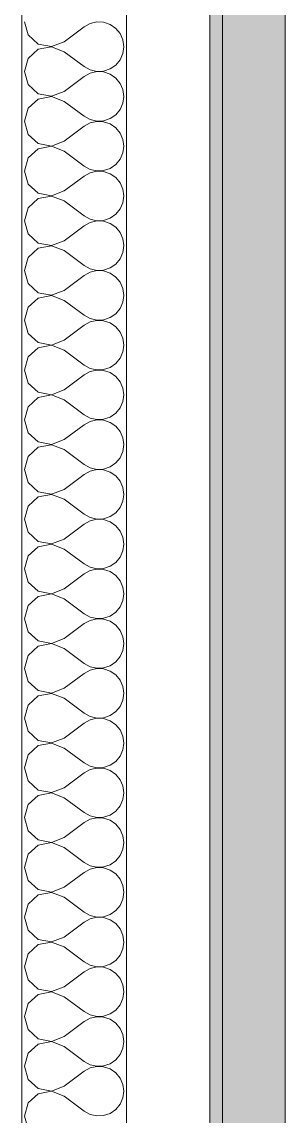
# Model space of a CAD drawing. Header units: millimetres. Extents: x -48147 to 1436659, y -488302 to 18123.
# Drawn here: x 1423891.4 to 1423960.1, y -467851.6 to -467566 of the extents above; entities that cross this region are included whole.
import ezdxf

# ---------------------------------------------------------------- set-up
doc = ezdxf.new("R2010")
doc.units = ezdxf.units.MM
doc.header["$MEASUREMENT"] = 0
doc.linetypes.add('Wipeout_Contour', pattern=[1000, 0, -1000])
doc.layers.add('New_A-25-M_Wall_Int', color=7, linetype='Continuous')
doc.layers.add('New_A-25-M_Wall_Int_Pen_No__1', color=7, linetype='Continuous', lineweight=13)
doc.layers.add('New_A-25-M_Wall_Int_Pen_No__107', color=7, linetype='Continuous', lineweight=15, true_color=0xa6a6a6)

# ---------------------------------------------------------------- blocks, each defined once
blk = doc.blocks.new('*X34', base_point=(1424163.9, -483032.8))
at = {"layer": 'New_A-25-M_Wall_Int_Pen_No__107', "linetype": 'Continuous'}
for p, q in [((1423892.04, -467566.02), (1423893.01, -467569.43)), ((1423902.43, -467571.21), (1423907.62, -467567.32)), ((1423909.19, -467566.45), (1423907.62, -467567.32)), ((1423910.93, -467566.04), (1423909.19, -467566.45)), ((1423912.72, -467566.13), (1423910.93, -467566.04)), ((1423914.42, -467566.7), (1423912.72, -467566.13)), ((1423915.89, -467567.72), (1423914.42, -467566.7)), ((1423917.04, -467569.1), (1423915.89, -467567.72)), ((1423893.01, -467569.43), (1423895.63, -467571.82)), ((1423917.76, -467570.73), (1423917.04, -467569.1)), ((1423918.01, -467572.51), (1423917.76, -467570.73)), ((1423895.63, -467573.19), (1423893.01, -467575.59)), ((1423895.63, -467571.82), (1423899.12, -467572.48)), ((1423899.12, -467572.53), (1423895.63, -467573.19)), ((1423899.12, -467572.48), (1423902.43, -467571.21)), ((1423902.43, -467573.81), (1423899.12, -467572.53)), ((1423917.76, -467574.28), (1423918.01, -467572.51)), ((1423893.01, -467575.59), (1423892.04, -467579)), ((1423902.43, -467573.81), (1423907.62, -467577.7)), ((1423915.89, -467577.3), (1423917.04, -467575.92)), ((1423917.04, -467575.92), (1423917.76, -467574.28)), ((1423892.04, -467579), (1423893.01, -467582.41)), ((1423907.62, -467577.7), (1423909.19, -467578.57)), ((1423909.19, -467579.43), (1423907.62, -467580.3)), ((1423909.19, -467578.57), (1423910.93, -467578.97)), ((1423910.93, -467579.02), (1423909.19, -467579.43)), ((1423910.93, -467578.97), (1423912.72, -467578.89)), ((1423912.72, -467579.11), (1423910.93, -467579.02)), ((1423912.72, -467578.89), (1423914.42, -467578.31)), ((1423914.42, -467579.68), (1423912.72, -467579.11)), ((1423914.42, -467578.31), (1423915.89, -467577.3)), ((1423902.43, -467584.19), (1423907.62, -467580.3)), ((1423915.89, -467580.7), (1423914.42, -467579.68)), ((1423917.04, -467582.08), (1423915.89, -467580.7)), ((1423917.76, -467583.72), (1423917.04, -467582.08)), ((1423893.01, -467582.41), (1423895.63, -467584.8)), ((1423895.63, -467584.8), (1423899.12, -467585.46)), ((1423899.12, -467585.46), (1423902.43, -467584.19)), ((1423918.01, -467585.49), (1423917.76, -467583.72)), ((1423895.63, -467586.17), (1423893.01, -467588.57)), ((1423899.12, -467585.52), (1423895.63, -467586.17)), ((1423902.43, -467586.79), (1423899.12, -467585.52)), ((1423902.43, -467586.79), (1423907.62, -467590.68)), ((1423917.04, -467588.9), (1423917.76, -467587.26)), ((1423917.76, -467587.26), (1423918.01, -467585.49)), ((1423893.01, -467588.57), (1423892.04, -467591.98)), ((1423907.62, -467590.68), (1423909.19, -467591.55)), ((1423914.42, -467591.29), (1423915.89, -467590.28)), ((1423915.89, -467590.28), (1423917.04, -467588.9)), ((1423892.04, -467591.98), (1423893.01, -467595.39)), ((1423902.43, -467597.17), (1423907.62, -467593.28)), ((1423909.19, -467592.41), (1423907.62, -467593.28)), ((1423909.19, -467591.55), (1423910.93, -467591.95)), ((1423910.93, -467592.01), (1423909.19, -467592.41)), ((1423910.93, -467591.95), (1423912.72, -467591.87)), ((1423912.72, -467592.09), (1423910.93, -467592.01)), ((1423912.72, -467591.87), (1423914.42, -467591.29)), ((1423914.42, -467592.67), (1423912.72, -467592.09)), ((1423915.89, -467593.68), (1423914.42, -467592.67)), ((1423917.04, -467595.06), (1423915.89, -467593.68)), ((1423893.01, -467595.39), (1423895.63, -467597.79)), ((1423917.76, -467596.7), (1423917.04, -467595.06)), ((1423895.63, -467599.16), (1423893.01, -467601.55)), ((1423895.63, -467597.79), (1423899.12, -467598.44)), ((1423899.12, -467598.5), (1423895.63, -467599.16)), ((1423899.12, -467598.44), (1423902.43, -467597.17)), ((1423902.43, -467599.77), (1423899.12, -467598.5)), ((1423918.01, -467598.47), (1423917.76, -467596.7)), ((1423917.76, -467600.24), (1423918.01, -467598.47)), ((1423893.01, -467601.55), (1423892.04, -467604.96)), ((1423902.43, -467599.77), (1423907.62, -467603.66)), ((1423915.89, -467603.26), (1423917.04, -467601.88)), ((1423917.04, -467601.88), (1423917.76, -467600.24)), ((1423892.04, -467604.96), (1423893.01, -467608.37)), ((1423907.62, -467603.66), (1423909.19, -467604.53)), ((1423909.19, -467604.53), (1423910.93, -467604.94)), ((1423910.93, -467604.99), (1423909.19, -467605.39)), ((1423910.93, -467604.94), (1423912.72, -467604.85)), ((1423912.72, -467605.07), (1423910.93, -467604.99)), ((1423912.72, -467604.85), (1423914.42, -467604.28)), ((1423914.42, -467605.65), (1423912.72, -467605.07)), ((1423914.42, -467604.28), (1423915.89, -467603.26)), ((1423902.43, -467610.15), (1423907.62, -467606.26)), ((1423909.19, -467605.39), (1423907.62, -467606.26)), ((1423915.89, -467606.66), (1423914.42, -467605.65)), ((1423917.04, -467608.04), (1423915.89, -467606.66)), ((1423917.76, -467609.68), (1423917.04, -467608.04)), ((1423893.01, -467608.37), (1423895.63, -467610.77)), ((1423895.63, -467610.77), (1423899.12, -467611.43)), ((1423899.12, -467611.43), (1423902.43, -467610.15)), ((1423918.01, -467611.45), (1423917.76, -467609.68)), ((1423895.63, -467612.14), (1423893.01, -467614.53)), ((1423899.12, -467611.48), (1423895.63, -467612.14)), ((1423902.43, -467612.75), (1423899.12, -467611.48)), ((1423902.43, -467612.75), (1423907.62, -467616.65)), ((1423917.04, -467614.86), (1423917.76, -467613.23)), ((1423917.76, -467613.23), (1423918.01, -467611.45)), ((1423893.01, -467614.53), (1423892.04, -467617.94)), ((1423914.42, -467617.26), (1423915.89, -467616.24)), ((1423915.89, -467616.24), (1423917.04, -467614.86)), ((1423892.04, -467617.94), (1423893.01, -467621.36)), ((1423902.43, -467623.14), (1423907.62, -467619.24)), ((1423907.62, -467616.65), (1423909.19, -467617.51)), ((1423909.19, -467618.37), (1423907.62, -467619.24)), ((1423909.19, -467617.51), (1423910.93, -467617.92)), ((1423910.93, -467617.97), (1423909.19, -467618.37)), ((1423910.93, -467617.92), (1423912.72, -467617.83)), ((1423912.72, -467618.06), (1423910.93, -467617.97)), ((1423912.72, -467617.83), (1423914.42, -467617.26)), ((1423914.42, -467618.63), (1423912.72, -467618.06)), ((1423915.89, -467619.64), (1423914.42, -467618.63)), ((1423893.01, -467621.36), (1423895.63, -467623.75)), ((1423917.04, -467621.02), (1423915.89, -467619.64)), ((1423917.76, -467622.66), (1423917.04, -467621.02)), ((1423895.63, -467625.12), (1423893.01, -467627.51)), ((1423895.63, -467623.75), (1423899.12, -467624.41)), ((1423899.12, -467624.46), (1423895.63, -467625.12)), ((1423899.12, -467624.41), (1423902.43, -467623.14)), ((1423902.43, -467625.73), (1423899.12, -467624.46)), ((1423918.01, -467624.43), (1423917.76, -467622.66)), ((1423917.76, -467626.21), (1423918.01, -467624.43)), ((1423893.01, -467627.51), (1423892.04, -467630.92)), ((1423902.43, -467625.73), (1423907.62, -467629.63)), ((1423915.89, -467629.23), (1423917.04, -467627.85)), ((1423917.04, -467627.85), (1423917.76, -467626.21)), ((1423907.62, -467629.63), (1423909.19, -467630.49)), ((1423909.19, -467630.49), (1423910.93, -467630.9)), ((1423910.93, -467630.9), (1423912.72, -467630.81)), ((1423912.72, -467630.81), (1423914.42, -467630.24)), ((1423914.42, -467630.24), (1423915.89, -467629.23)), ((1423892.04, -467630.92), (1423893.01, -467634.34)), ((1423902.43, -467636.12), (1423907.62, -467632.22)), ((1423909.19, -467631.36), (1423907.62, -467632.22)), ((1423910.93, -467630.95), (1423909.19, -467631.36)), ((1423912.72, -467631.04), (1423910.93, -467630.95)), ((1423914.42, -467631.61), (1423912.72, -467631.04)), ((1423915.89, -467632.62), (1423914.42, -467631.61)), ((1423917.04, -467634), (1423915.89, -467632.62)), ((1423893.01, -467634.34), (1423895.63, -467636.73)), ((1423899.12, -467637.39), (1423902.43, -467636.12)), ((1423917.76, -467635.64), (1423917.04, -467634)), ((1423918.01, -467637.42), (1423917.76, -467635.64)), ((1423895.63, -467638.1), (1423893.01, -467640.49)), ((1423895.63, -467636.73), (1423899.12, -467637.39)), ((1423899.12, -467637.44), (1423895.63, -467638.1)), ((1423902.43, -467638.71), (1423899.12, -467637.44)), ((1423902.43, -467638.71), (1423907.62, -467642.61)), ((1423917.04, -467640.83), (1423917.76, -467639.19)), ((1423917.76, -467639.19), (1423918.01, -467637.42)), ((1423893.01, -467640.49), (1423892.04, -467643.91)), ((1423914.42, -467643.22), (1423915.89, -467642.21)), ((1423915.89, -467642.21), (1423917.04, -467640.83)), ((1423892.04, -467643.91), (1423893.01, -467647.32)), ((1423907.62, -467642.61), (1423909.19, -467643.47)), ((1423909.19, -467644.34), (1423907.62, -467645.2)), ((1423909.19, -467643.47), (1423910.93, -467643.88)), ((1423910.93, -467643.93), (1423909.19, -467644.34)), ((1423910.93, -467643.88), (1423912.72, -467643.79)), ((1423912.72, -467644.02), (1423910.93, -467643.93)), ((1423912.72, -467643.79), (1423914.42, -467643.22)), ((1423914.42, -467644.59), (1423912.72, -467644.02)), ((1423915.89, -467645.61), (1423914.42, -467644.59)), ((1423893.01, -467647.32), (1423895.63, -467649.71)), ((1423902.43, -467649.1), (1423907.62, -467645.2)), ((1423917.04, -467646.98), (1423915.89, -467645.61)), ((1423917.76, -467648.62), (1423917.04, -467646.98)), ((1423895.63, -467649.71), (1423899.12, -467650.37)), ((1423899.12, -467650.42), (1423895.63, -467651.08)), ((1423899.12, -467650.37), (1423902.43, -467649.1)), ((1423902.43, -467651.7), (1423899.12, -467650.42)), ((1423918.01, -467650.4), (1423917.76, -467648.62)), ((1423917.76, -467652.17), (1423918.01, -467650.4)), ((1423893.01, -467653.48), (1423892.04, -467656.89)), ((1423895.63, -467651.08), (1423893.01, -467653.48)), ((1423902.43, -467651.7), (1423907.62, -467655.59)), ((1423917.04, -467653.81), (1423917.76, -467652.17)), ((1423907.62, -467655.59), (1423909.19, -467656.46)), ((1423909.19, -467656.46), (1423910.93, -467656.86)), ((1423912.72, -467656.77), (1423914.42, -467656.2)), ((1423914.42, -467656.2), (1423915.89, -467655.19)), ((1423915.89, -467655.19), (1423917.04, -467653.81)), ((1423892.04, -467656.89), (1423893.01, -467660.3)), ((1423902.43, -467662.08), (1423907.62, -467658.19)), ((1423909.19, -467657.32), (1423907.62, -467658.19)), ((1423910.93, -467656.91), (1423909.19, -467657.32)), ((1423910.93, -467656.86), (1423912.72, -467656.77)), ((1423912.72, -467657), (1423910.93, -467656.91)), ((1423914.42, -467657.57), (1423912.72, -467657)), ((1423915.89, -467658.59), (1423914.42, -467657.57)), ((1423917.04, -467659.97), (1423915.89, -467658.59)), ((1423893.01, -467660.3), (1423895.63, -467662.69)), ((1423899.12, -467663.35), (1423902.43, -467662.08)), ((1423917.76, -467661.6), (1423917.04, -467659.97)), ((1423918.01, -467663.38), (1423917.76, -467661.6)), ((1423895.63, -467664.06), (1423893.01, -467666.46)), ((1423895.63, -467662.69), (1423899.12, -467663.35)), ((1423899.12, -467663.4), (1423895.63, -467664.06)), ((1423902.43, -467664.68), (1423899.12, -467663.4)), ((1423902.43, -467664.68), (1423907.62, -467668.57)), ((1423917.04, -467666.79), (1423917.76, -467665.15)), ((1423917.76, -467665.15), (1423918.01, -467663.38)), ((1423893.01, -467666.46), (1423892.04, -467669.87)), ((1423915.89, -467668.17), (1423917.04, -467666.79)), ((1423892.04, -467669.87), (1423893.01, -467673.28)), ((1423907.62, -467668.57), (1423909.19, -467669.44)), ((1423909.19, -467670.3), (1423907.62, -467671.17)), ((1423909.19, -467669.44), (1423910.93, -467669.84)), ((1423910.93, -467669.9), (1423909.19, -467670.3)), ((1423910.93, -467669.84), (1423912.72, -467669.76)), ((1423912.72, -467669.98), (1423910.93, -467669.9)), ((1423912.72, -467669.76), (1423914.42, -467669.18)), ((1423914.42, -467670.55), (1423912.72, -467669.98)), ((1423914.42, -467669.18), (1423915.89, -467668.17)), ((1423915.89, -467671.57), (1423914.42, -467670.55)), ((1423893.01, -467673.28), (1423895.63, -467675.67)), ((1423902.43, -467675.06), (1423907.62, -467671.17)), ((1423917.04, -467672.95), (1423915.89, -467671.57)), ((1423917.76, -467674.59), (1423917.04, -467672.95)), ((1423895.63, -467675.67), (1423899.12, -467676.33)), ((1423899.12, -467676.39), (1423895.63, -467677.05)), ((1423899.12, -467676.33), (1423902.43, -467675.06)), ((1423902.43, -467677.66), (1423899.12, -467676.39)), ((1423918.01, -467676.36), (1423917.76, -467674.59)), ((1423917.76, -467678.13), (1423918.01, -467676.36)), ((1423893.01, -467679.44), (1423892.04, -467682.85)), ((1423895.63, -467677.05), (1423893.01, -467679.44)), ((1423902.43, -467677.66), (1423907.62, -467681.55)), ((1423917.04, -467679.77), (1423917.76, -467678.13)), ((1423907.62, -467681.55), (1423909.19, -467682.42)), ((1423912.72, -467682.74), (1423914.42, -467682.17)), ((1423914.42, -467682.17), (1423915.89, -467681.15)), ((1423915.89, -467681.15), (1423917.04, -467679.77)), ((1423892.04, -467682.85), (1423893.01, -467686.26)), ((1423902.43, -467688.04), (1423907.62, -467684.15)), ((1423909.19, -467683.28), (1423907.62, -467684.15)), ((1423909.19, -467682.42), (1423910.93, -467682.82)), ((1423910.93, -467682.88), (1423909.19, -467683.28)), ((1423910.93, -467682.82), (1423912.72, -467682.74)), ((1423912.72, -467682.96), (1423910.93, -467682.88)), ((1423914.42, -467683.54), (1423912.72, -467682.96)), ((1423915.89, -467684.55), (1423914.42, -467683.54)), ((1423917.04, -467685.93), (1423915.89, -467684.55)), ((1423893.01, -467686.26), (1423895.63, -467688.66)), ((1423917.76, -467687.57), (1423917.04, -467685.93)), ((1423918.01, -467689.34), (1423917.76, -467687.57)), ((1423895.63, -467690.03), (1423893.01, -467692.42)), ((1423895.63, -467688.66), (1423899.12, -467689.32)), ((1423899.12, -467689.37), (1423895.63, -467690.03)), ((1423899.12, -467689.32), (1423902.43, -467688.04)), ((1423902.43, -467690.64), (1423899.12, -467689.37)), ((1423902.43, -467690.64), (1423907.62, -467694.53)), ((1423917.76, -467691.12), (1423918.01, -467689.34)), ((1423893.01, -467692.42), (1423892.04, -467695.83)), ((1423915.89, -467694.13), (1423917.04, -467692.75)), ((1423917.04, -467692.75), (1423917.76, -467691.12)), ((1423892.04, -467695.83), (1423893.01, -467699.24)), ((1423907.62, -467694.53), (1423909.19, -467695.4)), ((1423909.19, -467696.26), (1423907.62, -467697.13)), ((1423909.19, -467695.4), (1423910.93, -467695.81)), ((1423910.93, -467695.86), (1423909.19, -467696.26)), ((1423910.93, -467695.81), (1423912.72, -467695.72)), ((1423912.72, -467695.95), (1423910.93, -467695.86)), ((1423912.72, -467695.72), (1423914.42, -467695.15)), ((1423914.42, -467696.52), (1423912.72, -467695.95)), ((1423914.42, -467695.15), (1423915.89, -467694.13)), ((1423915.89, -467697.53), (1423914.42, -467696.52)), ((1423893.01, -467699.24), (1423895.63, -467701.64)), ((1423902.43, -467701.03), (1423907.62, -467697.13)), ((1423917.04, -467698.91), (1423915.89, -467697.53)), ((1423917.76, -467700.55), (1423917.04, -467698.91)), ((1423895.63, -467701.64), (1423899.12, -467702.3)), ((1423899.12, -467702.3), (1423902.43, -467701.03)), ((1423918.01, -467702.32), (1423917.76, -467700.55)), ((1423895.63, -467703.01), (1423893.01, -467705.4)), ((1423899.12, -467702.35), (1423895.63, -467703.01)), ((1423902.43, -467703.62), (1423899.12, -467702.35)), ((1423902.43, -467703.62), (1423907.62, -467707.52)), ((1423917.04, -467705.74), (1423917.76, -467704.1)), ((1423917.76, -467704.1), (1423918.01, -467702.32)), ((1423893.01, -467705.4), (1423892.04, -467708.81)), ((1423907.62, -467707.52), (1423909.19, -467708.38)), ((1423914.42, -467708.13), (1423915.89, -467707.11)), ((1423915.89, -467707.11), (1423917.04, -467705.74)), ((1423892.04, -467708.81), (1423893.01, -467712.23)), ((1423902.43, -467714.01), (1423907.62, -467710.11)), ((1423909.19, -467709.25), (1423907.62, -467710.11)), ((1423909.19, -467708.38), (1423910.93, -467708.79)), ((1423910.93, -467708.84), (1423909.19, -467709.25)), ((1423910.93, -467708.79), (1423912.72, -467708.7)), ((1423912.72, -467708.93), (1423910.93, -467708.84)), ((1423912.72, -467708.7), (1423914.42, -467708.13)), ((1423914.42, -467709.5), (1423912.72, -467708.93)), ((1423915.89, -467710.51), (1423914.42, -467709.5)), ((1423917.04, -467711.89), (1423915.89, -467710.51)), ((1423893.01, -467712.23), (1423895.63, -467714.62)), ((1423917.76, -467713.53), (1423917.04, -467711.89)), ((1423918.01, -467715.3), (1423917.76, -467713.53)), ((1423895.63, -467715.99), (1423893.01, -467718.38)), ((1423895.63, -467714.62), (1423899.12, -467715.28)), ((1423899.12, -467715.33), (1423895.63, -467715.99)), ((1423899.12, -467715.28), (1423902.43, -467714.01)), ((1423902.43, -467716.6), (1423899.12, -467715.33)), ((1423917.76, -467717.08), (1423918.01, -467715.3)), ((1423893.01, -467718.38), (1423892.04, -467721.8)), ((1423902.43, -467716.6), (1423907.62, -467720.5)), ((1423915.89, -467720.1), (1423917.04, -467718.72)), ((1423917.04, -467718.72), (1423917.76, -467717.08)), ((1423892.04, -467721.8), (1423893.01, -467725.21)), ((1423907.62, -467720.5), (1423909.19, -467721.36)), ((1423909.19, -467722.23), (1423907.62, -467723.09)), ((1423909.19, -467721.36), (1423910.93, -467721.77)), ((1423910.93, -467721.82), (1423909.19, -467722.23)), ((1423910.93, -467721.77), (1423912.72, -467721.68)), ((1423912.72, -467721.91), (1423910.93, -467721.82)), ((1423912.72, -467721.68), (1423914.42, -467721.11)), ((1423914.42, -467722.48), (1423912.72, -467721.91)), ((1423914.42, -467721.11), (1423915.89, -467720.1)), ((1423902.43, -467726.99), (1423907.62, -467723.09)), ((1423915.89, -467723.49), (1423914.42, -467722.48)), ((1423917.04, -467724.87), (1423915.89, -467723.49)), ((1423917.76, -467726.51), (1423917.04, -467724.87)), ((1423893.01, -467725.21), (1423895.63, -467727.6)), ((1423895.63, -467727.6), (1423899.12, -467728.26)), ((1423899.12, -467728.26), (1423902.43, -467726.99)), ((1423918.01, -467728.29), (1423917.76, -467726.51)), ((1423895.63, -467728.97), (1423893.01, -467731.36)), ((1423899.12, -467728.31), (1423895.63, -467728.97)), ((1423902.43, -467729.58), (1423899.12, -467728.31)), ((1423902.43, -467729.58), (1423907.62, -467733.48)), ((1423917.04, -467731.7), (1423917.76, -467730.06)), ((1423917.76, -467730.06), (1423918.01, -467728.29)), ((1423893.01, -467731.36), (1423892.04, -467734.78)), ((1423907.62, -467733.48), (1423909.19, -467734.35)), ((1423914.42, -467734.09), (1423915.89, -467733.08)), ((1423915.89, -467733.08), (1423917.04, -467731.7)), ((1423892.04, -467734.78), (1423893.01, -467738.19)), ((1423902.43, -467739.97), (1423907.62, -467736.08)), ((1423909.19, -467735.21), (1423907.62, -467736.08)), ((1423909.19, -467734.35), (1423910.93, -467734.75)), ((1423910.93, -467734.8), (1423909.19, -467735.21)), ((1423910.93, -467734.75), (1423912.72, -467734.66)), ((1423912.72, -467734.89), (1423910.93, -467734.8)), ((1423912.72, -467734.66), (1423914.42, -467734.09)), ((1423914.42, -467735.46), (1423912.72, -467734.89)), ((1423915.89, -467736.48), (1423914.42, -467735.46)), ((1423917.04, -467737.86), (1423915.89, -467736.48)), ((1423893.01, -467738.19), (1423895.63, -467740.58)), ((1423917.76, -467739.49), (1423917.04, -467737.86)), ((1423895.63, -467741.95), (1423893.01, -467744.35)), ((1423895.63, -467740.58), (1423899.12, -467741.24)), ((1423899.12, -467741.29), (1423895.63, -467741.95)), ((1423899.12, -467741.24), (1423902.43, -467739.97)), ((1423902.43, -467742.57), (1423899.12, -467741.29)), ((1423918.01, -467741.27), (1423917.76, -467739.49)), ((1423917.76, -467743.04), (1423918.01, -467741.27)), ((1423893.01, -467744.35), (1423892.04, -467747.76)), ((1423902.43, -467742.57), (1423907.62, -467746.46)), ((1423915.89, -467746.06), (1423917.04, -467744.68)), ((1423917.04, -467744.68), (1423917.76, -467743.04)), ((1423892.04, -467747.76), (1423893.01, -467751.17)), ((1423907.62, -467746.46), (1423909.19, -467747.33)), ((1423909.19, -467747.33), (1423910.93, -467747.73)), ((1423910.93, -467747.78), (1423909.19, -467748.19)), ((1423910.93, -467747.73), (1423912.72, -467747.65)), ((1423912.72, -467747.87), (1423910.93, -467747.78)), ((1423912.72, -467747.65), (1423914.42, -467747.07)), ((1423914.42, -467748.44), (1423912.72, -467747.87)), ((1423914.42, -467747.07), (1423915.89, -467746.06)), ((1423902.43, -467752.95), (1423907.62, -467749.06)), ((1423909.19, -467748.19), (1423907.62, -467749.06)), ((1423915.89, -467749.46), (1423914.42, -467748.44)), ((1423917.04, -467750.84), (1423915.89, -467749.46)), ((1423917.76, -467752.48), (1423917.04, -467750.84)), ((1423893.01, -467751.17), (1423895.63, -467753.56)), ((1423895.63, -467753.56), (1423899.12, -467754.22)), ((1423899.12, -467754.22), (1423902.43, -467752.95)), ((1423918.01, -467754.25), (1423917.76, -467752.48)), ((1423895.63, -467754.93), (1423893.01, -467757.33)), ((1423899.12, -467754.28), (1423895.63, -467754.93)), ((1423902.43, -467755.55), (1423899.12, -467754.28)), ((1423902.43, -467755.55), (1423907.62, -467759.44)), ((1423917.04, -467757.66), (1423917.76, -467756.02)), ((1423917.76, -467756.02), (1423918.01, -467754.25)), ((1423893.01, -467757.33), (1423892.04, -467760.74)), ((1423914.42, -467760.05), (1423915.89, -467759.04)), ((1423915.89, -467759.04), (1423917.04, -467757.66)), ((1423892.04, -467760.74), (1423893.01, -467764.15)), ((1423902.43, -467765.93), (1423907.62, -467762.04)), ((1423907.62, -467759.44), (1423909.19, -467760.31)), ((1423909.19, -467761.17), (1423907.62, -467762.04)), ((1423909.19, -467760.31), (1423910.93, -467760.71)), ((1423910.93, -467760.77), (1423909.19, -467761.17)), ((1423910.93, -467760.71), (1423912.72, -467760.63)), ((1423912.72, -467760.85), (1423910.93, -467760.77)), ((1423912.72, -467760.63), (1423914.42, -467760.05)), ((1423914.42, -467761.43), (1423912.72, -467760.85)), ((1423915.89, -467762.44), (1423914.42, -467761.43)), ((1423893.01, -467764.15), (1423895.63, -467766.55)), ((1423917.04, -467763.82), (1423915.89, -467762.44)), ((1423917.76, -467765.46), (1423917.04, -467763.82)), ((1423895.63, -467767.92), (1423893.01, -467770.31)), ((1423895.63, -467766.55), (1423899.12, -467767.2)), ((1423899.12, -467767.26), (1423895.63, -467767.92)), ((1423899.12, -467767.2), (1423902.43, -467765.93)), ((1423902.43, -467768.53), (1423899.12, -467767.26)), ((1423918.01, -467767.23), (1423917.76, -467765.46)), ((1423917.76, -467769), (1423918.01, -467767.23)), ((1423893.01, -467770.31), (1423892.04, -467773.72)), ((1423902.43, -467768.53), (1423907.62, -467772.42)), ((1423915.89, -467772.02), (1423917.04, -467770.64)), ((1423917.04, -467770.64), (1423917.76, -467769)), ((1423907.62, -467772.42), (1423909.19, -467773.29)), ((1423909.19, -467773.29), (1423910.93, -467773.7)), ((1423910.93, -467773.7), (1423912.72, -467773.61)), ((1423912.72, -467773.61), (1423914.42, -467773.04)), ((1423914.42, -467773.04), (1423915.89, -467772.02)), ((1423892.04, -467773.72), (1423893.01, -467777.13)), ((1423902.43, -467778.91), (1423907.62, -467775.02)), ((1423909.19, -467774.15), (1423907.62, -467775.02)), ((1423910.93, -467773.75), (1423909.19, -467774.15)), ((1423912.72, -467773.83), (1423910.93, -467773.75)), ((1423914.42, -467774.41), (1423912.72, -467773.83)), ((1423915.89, -467775.42), (1423914.42, -467774.41)), ((1423917.04, -467776.8), (1423915.89, -467775.42)), ((1423893.01, -467777.13), (1423895.63, -467779.53)), ((1423899.12, -467780.19), (1423902.43, -467778.91)), ((1423917.76, -467778.44), (1423917.04, -467776.8)), ((1423918.01, -467780.21), (1423917.76, -467778.44)), ((1423895.63, -467780.9), (1423893.01, -467783.29)), ((1423895.63, -467779.53), (1423899.12, -467780.19)), ((1423899.12, -467780.24), (1423895.63, -467780.9)), ((1423902.43, -467781.51), (1423899.12, -467780.24)), ((1423902.43, -467781.51), (1423907.62, -467785.4)), ((1423917.04, -467783.62), (1423917.76, -467781.99)), ((1423917.76, -467781.99), (1423918.01, -467780.21)), ((1423893.01, -467783.29), (1423892.04, -467786.7)), ((1423914.42, -467786.02), (1423915.89, -467785)), ((1423915.89, -467785), (1423917.04, -467783.62)), ((1423892.04, -467786.7), (1423893.01, -467790.12)), ((1423907.62, -467785.4), (1423909.19, -467786.27)), ((1423909.19, -467787.13), (1423907.62, -467788)), ((1423909.19, -467786.27), (1423910.93, -467786.68)), ((1423910.93, -467786.73), (1423909.19, -467787.13)), ((1423910.93, -467786.68), (1423912.72, -467786.59)), ((1423912.72, -467786.82), (1423910.93, -467786.73)), ((1423912.72, -467786.59), (1423914.42, -467786.02)), ((1423914.42, -467787.39), (1423912.72, -467786.82)), ((1423915.89, -467788.4), (1423914.42, -467787.39)), ((1423893.01, -467790.12), (1423895.63, -467792.51)), ((1423902.43, -467791.9), (1423907.62, -467788)), ((1423917.04, -467789.78), (1423915.89, -467788.4)), ((1423917.76, -467791.42), (1423917.04, -467789.78)), ((1423895.63, -467792.51), (1423899.12, -467793.17)), ((1423899.12, -467793.22), (1423895.63, -467793.88)), ((1423899.12, -467793.17), (1423902.43, -467791.9)), ((1423902.43, -467794.49), (1423899.12, -467793.22)), ((1423918.01, -467793.19), (1423917.76, -467791.42)), ((1423917.76, -467794.97), (1423918.01, -467793.19)), ((1423893.01, -467796.27), (1423892.04, -467799.68)), ((1423895.63, -467793.88), (1423893.01, -467796.27)), ((1423902.43, -467794.49), (1423907.62, -467798.39)), ((1423917.04, -467796.61), (1423917.76, -467794.97)), ((1423907.62, -467798.39), (1423909.19, -467799.25)), ((1423909.19, -467799.25), (1423910.93, -467799.66)), ((1423912.72, -467799.57), (1423914.42, -467799)), ((1423914.42, -467799), (1423915.89, -467797.99)), ((1423915.89, -467797.99), (1423917.04, -467796.61)), ((1423892.04, -467799.68), (1423893.01, -467803.1)), ((1423902.43, -467804.88), (1423907.62, -467800.98)), ((1423909.19, -467800.12), (1423907.62, -467800.98)), ((1423910.93, -467799.71), (1423909.19, -467800.12)), ((1423910.93, -467799.66), (1423912.72, -467799.57)), ((1423912.72, -467799.8), (1423910.93, -467799.71)), ((1423914.42, -467800.37), (1423912.72, -467799.8)), ((1423915.89, -467801.38), (1423914.42, -467800.37)), ((1423917.04, -467802.76), (1423915.89, -467801.38)), ((1423893.01, -467803.1), (1423895.63, -467805.49)), ((1423899.12, -467806.15), (1423902.43, -467804.88)), ((1423917.76, -467804.4), (1423917.04, -467802.76)), ((1423918.01, -467806.18), (1423917.76, -467804.4)), ((1423895.63, -467806.86), (1423893.01, -467809.25)), ((1423895.63, -467805.49), (1423899.12, -467806.15)), ((1423899.12, -467806.2), (1423895.63, -467806.86)), ((1423902.43, -467807.47), (1423899.12, -467806.2)), ((1423902.43, -467807.47), (1423907.62, -467811.37)), ((1423917.04, -467809.59), (1423917.76, -467807.95)), ((1423917.76, -467807.95), (1423918.01, -467806.18)), ((1423893.01, -467809.25), (1423892.04, -467812.67)), ((1423915.89, -467810.97), (1423917.04, -467809.59)), ((1423892.04, -467812.67), (1423893.01, -467816.08)), ((1423907.62, -467811.37), (1423909.19, -467812.23)), ((1423909.19, -467813.1), (1423907.62, -467813.96)), ((1423909.19, -467812.23), (1423910.93, -467812.64)), ((1423910.93, -467812.69), (1423909.19, -467813.1)), ((1423910.93, -467812.64), (1423912.72, -467812.55)), ((1423912.72, -467812.78), (1423910.93, -467812.69)), ((1423912.72, -467812.55), (1423914.42, -467811.98)), ((1423914.42, -467813.35), (1423912.72, -467812.78)), ((1423914.42, -467811.98), (1423915.89, -467810.97)), ((1423915.89, -467814.37), (1423914.42, -467813.35)), ((1423893.01, -467816.08), (1423895.63, -467818.47)), ((1423902.43, -467817.86), (1423907.62, -467813.96)), ((1423917.04, -467815.74), (1423915.89, -467814.37)), ((1423917.76, -467817.38), (1423917.04, -467815.74)), ((1423895.63, -467818.47), (1423899.12, -467819.13)), ((1423899.12, -467819.18), (1423895.63, -467819.84)), ((1423899.12, -467819.13), (1423902.43, -467817.86)), ((1423902.43, -467820.46), (1423899.12, -467819.18)), ((1423918.01, -467819.16), (1423917.76, -467817.38)), ((1423917.76, -467820.93), (1423918.01, -467819.16)), ((1423893.01, -467822.24), (1423892.04, -467825.65)), ((1423895.63, -467819.84), (1423893.01, -467822.24)), ((1423902.43, -467820.46), (1423907.62, -467824.35)), ((1423917.04, -467822.57), (1423917.76, -467820.93)), ((1423907.62, -467824.35), (1423909.19, -467825.22)), ((1423912.72, -467825.53), (1423914.42, -467824.96)), ((1423914.42, -467824.96), (1423915.89, -467823.95)), ((1423915.89, -467823.95), (1423917.04, -467822.57)), ((1423892.04, -467825.65), (1423893.01, -467829.06)), ((1423902.43, -467830.84), (1423907.62, -467826.95)), ((1423909.19, -467826.08), (1423907.62, -467826.95)), ((1423909.19, -467825.22), (1423910.93, -467825.62)), ((1423910.93, -467825.67), (1423909.19, -467826.08)), ((1423910.93, -467825.62), (1423912.72, -467825.53)), ((1423912.72, -467825.76), (1423910.93, -467825.67)), ((1423914.42, -467826.33), (1423912.72, -467825.76)), ((1423915.89, -467827.35), (1423914.42, -467826.33)), ((1423917.04, -467828.73), (1423915.89, -467827.35)), ((1423893.01, -467829.06), (1423895.63, -467831.45)), ((1423917.76, -467830.36), (1423917.04, -467828.73)), ((1423918.01, -467832.14), (1423917.76, -467830.36)), ((1423895.63, -467832.82), (1423893.01, -467835.22)), ((1423895.63, -467831.45), (1423899.12, -467832.11)), ((1423899.12, -467832.16), (1423895.63, -467832.82)), ((1423899.12, -467832.11), (1423902.43, -467830.84)), ((1423902.43, -467833.44), (1423899.12, -467832.16)), ((1423902.43, -467833.44), (1423907.62, -467837.33)), ((1423917.76, -467833.91), (1423918.01, -467832.14)), ((1423893.01, -467835.22), (1423892.04, -467838.63)), ((1423915.89, -467836.93), (1423917.04, -467835.55)), ((1423917.04, -467835.55), (1423917.76, -467833.91)), ((1423892.04, -467838.63), (1423893.01, -467842.04)), ((1423907.62, -467837.33), (1423909.19, -467838.2)), ((1423909.19, -467839.06), (1423907.62, -467839.93)), ((1423909.19, -467838.2), (1423910.93, -467838.6)), ((1423910.93, -467838.66), (1423909.19, -467839.06)), ((1423910.93, -467838.6), (1423912.72, -467838.52)), ((1423912.72, -467838.74), (1423910.93, -467838.66)), ((1423912.72, -467838.52), (1423914.42, -467837.94)), ((1423914.42, -467839.31), (1423912.72, -467838.74)), ((1423914.42, -467837.94), (1423915.89, -467836.93)), ((1423915.89, -467840.33), (1423914.42, -467839.31)), ((1423893.01, -467842.04), (1423895.63, -467844.43)), ((1423902.43, -467843.82), (1423907.62, -467839.93)), ((1423917.04, -467841.71), (1423915.89, -467840.33)), ((1423917.76, -467843.35), (1423917.04, -467841.71)), ((1423895.63, -467844.43), (1423899.12, -467845.09)), ((1423899.12, -467845.09), (1423902.43, -467843.82)), ((1423918.01, -467845.12), (1423917.76, -467843.35)), ((1423895.63, -467845.81), (1423893.01, -467848.2)), ((1423899.12, -467845.15), (1423895.63, -467845.81)), ((1423902.43, -467846.42), (1423899.12, -467845.15)), ((1423902.43, -467846.42), (1423907.62, -467850.31)), ((1423917.04, -467848.53), (1423917.76, -467846.89)), ((1423917.76, -467846.89), (1423918.01, -467845.12)), ((1423893.01, -467848.2), (1423892.04, -467851.61)), ((1423907.62, -467850.31), (1423909.19, -467851.18)), ((1423914.42, -467850.93), (1423915.89, -467849.91)), ((1423915.89, -467849.91), (1423917.04, -467848.53)), ((1423892.04, -467851.61), (1423893.01, -467855.02)), ((1423909.19, -467851.18), (1423910.93, -467851.58)), ((1423910.93, -467851.58), (1423912.72, -467851.5)), ((1423912.72, -467851.5), (1423914.42, -467850.93))]:
    blk.add_line(p, q, dxfattribs=at)
blk = doc.blocks.new('Section Elem_12_2', base_point=(1424163.9, -483032.8))
at = {"layer": 'New_A-25-M_Wall_Int_Pen_No__107', "linetype": 'Continuous', "lineweight": 0, "true_color": 0x535353}
blk.add_hatch(color=251, dxfattribs=at).paths.add_polyline_path([(1423943.74, -466936.53), (1423940.46, -466936.53), (1423940.46, -470882.8), (1423943.74, -470882.8)])
at = {"layer": 'New_A-25-M_Wall_Int_Pen_No__107', "linetype": 'Continuous'}
blk.add_hatch(color=256, dxfattribs=at).paths.add_polyline_path([(1423960.09, -466936.53), (1423943.74, -466936.53), (1423943.74, -470882.8), (1423960.09, -470882.8), (1423960.09, -467882.8), (1423958.06, -467882.8), (1423958.06, -467857.8), (1423960.09, -467857.8)])
at = {"layer": 'New_A-25-M_Wall_Int_Pen_No__1', "linetype": 'Continuous'}
for p, q in [((1423943.74, -466936.53), (1423943.74, -470882.8)), ((1423960.09, -466936.53), (1423960.09, -467857.8))]:
    blk.add_line(p, q, dxfattribs=at)
at = {"color": 254, "linetype": 'Wipeout_Contour', "lineweight": 0, "ltscale": 5996605.938924522}
blk.add_wipeout([(1423940.46, -466936.53), (1423918.66, -466936.53), (1423918.66, -470882.8), (1423940.46, -470882.8)], dxfattribs=at).dxf.layer = 'New_A-25-M_Wall_Int'
at = {"layer": 'New_A-25-M_Wall_Int_Pen_No__1', "linetype": 'Continuous'}
blk.add_line((1423940.46, -466936.53), (1423940.46, -470882.8), dxfattribs=at)
at = {"color": 254, "linetype": 'Wipeout_Contour', "lineweight": 0, "ltscale": 5996512.722985964}
blk.add_wipeout([(1423918.66, -466936.53), (1423891.39, -466936.53), (1423891.39, -470882.8), (1423918.66, -470882.8)], dxfattribs=at).dxf.layer = 'New_A-25-M_Wall_Int'
at = {"layer": 'New_A-25-M_Wall_Int_Pen_No__1', "linetype": 'Continuous'}
blk.add_line((1423918.66, -466936.53), (1423918.66, -470882.8), dxfattribs=at)
at = {"layer": 'New_A-25-M_Wall_Int'}
blk.add_blockref('*X34', (1424163.9, -483032.8), dxfattribs=at)
at = {"color": 254, "linetype": 'Wipeout_Contour', "lineweight": 0, "ltscale": 5996421.578643521}
blk.add_wipeout([(1423891.39, -466936.53), (1423870.68, -466936.53), (1423870.68, -470882.8), (1423891.39, -470882.8)], dxfattribs=at).dxf.layer = 'New_A-25-M_Wall_Int'
at = {"layer": 'New_A-25-M_Wall_Int_Pen_No__1', "linetype": 'Continuous'}
blk.add_line((1423891.39, -466936.53), (1423891.39, -470882.8), dxfattribs=at)

msp = doc.modelspace()

# ---------------------------------------------------------------- block references
at = {"layer": 'New_A-25-M_Wall_Int'}
msp.add_blockref('Section Elem_12_2', (1424163.9, -483032.8), dxfattribs=at)

doc.saveas('drawing.dxf')
